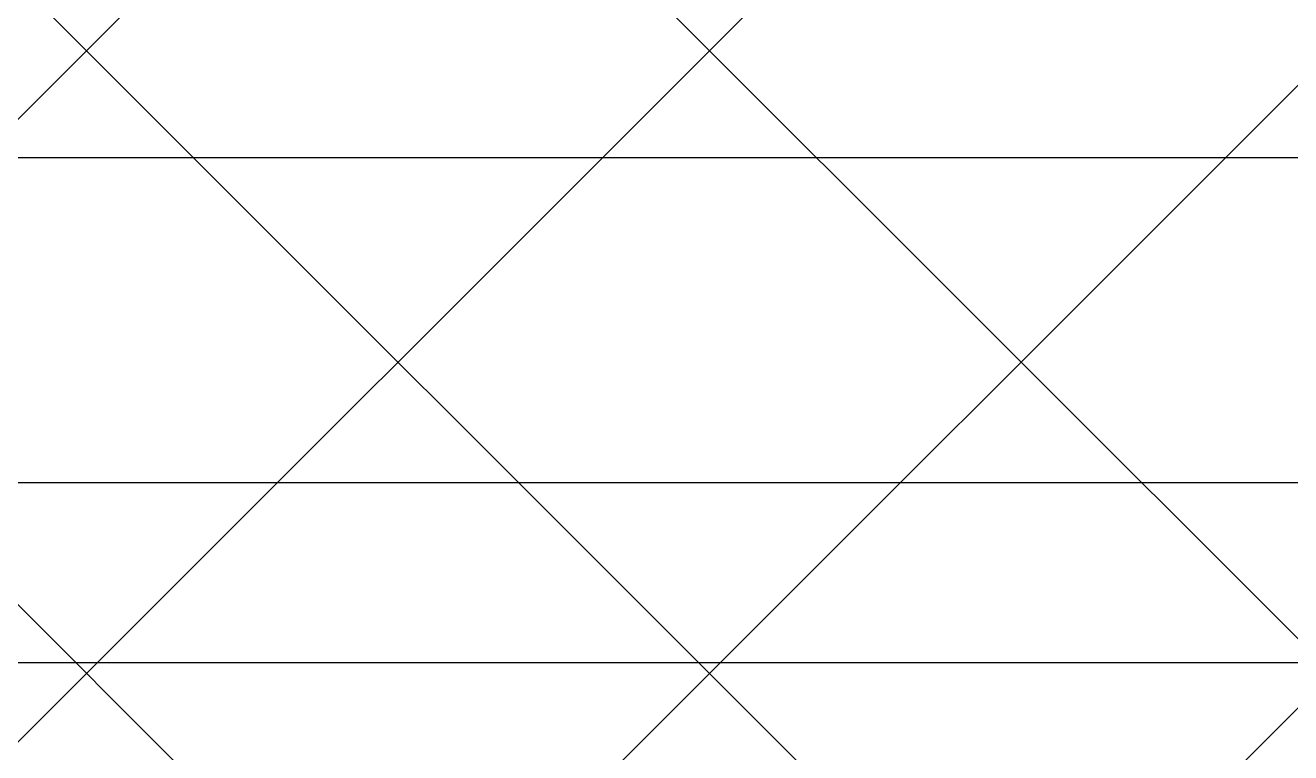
# Model space of a CAD drawing. Header units: millimetres. Extents: x 1040 to 3675, y 249 to 975.
# Drawn here: x 3308.756 to 3313.316, y 856.911 to 859.533 of the extents above; entities that cross this region are included whole.
import ezdxf

# ---------------------------------------------------------------- set-up
doc = ezdxf.new("R2010")
doc.units = ezdxf.units.MM
doc.layers.add('BL', color=6, linetype='Continuous')
doc.layers.add('LCD', color=5, linetype='Continuous')

# ---------------------------------------------------------------- blocks, each defined once
blk = doc.blocks.new('de')
at = {"layer": 'LCD', "color": 1}
blk.add_line((59.2205, 99.5683), (32.5407, 99.5683), dxfattribs=at)
blk.add_lwpolyline([(37.9445, 97.7483), (37.9445, 98.3983), (53.8045, 98.3983), (53.8045, 97.7483), (37.9445, 97.7483)], close=True, dxfattribs=at)

msp = doc.modelspace()

# ---------------------------------------------------------------- hatches: boundary and pattern name
at = {"layer": 'BL'}
h = msp.add_hatch(dxfattribs=at)
h.set_pattern_fill('ANSI37', color=140, scale=0.5, style=0)
h.set_pattern_definition([(45, (3656.9605, -810.8869), (-1.122532, 1.122532), []), (135, (3656.9605, -810.8869), (-1.122532, -1.122532), [])])
h.paths.add_polyline_path([(3314.22, 887.625), (3310.1916, 887.625), (3310.1916, 888.075), (3303.9916, 888.075), (3303.9916, 887.625), (3299.9632, 887.625, 0.199591), (3290.3116, 877.6801), (3290.3116, 864.4098, 0.17535), (3298.4437, 855.205), (3315.7396, 855.205, 0.17535), (3323.8716, 864.4098), (3323.8716, 877.6801, 0.199591)])
h.paths.add_polyline_path([(3318.2926, 859.859), (3295.8906, 859.859, -2.411928)], flags=16)

# ---------------------------------------------------------------- block references
at = {"layer": 'LCD', "color": 2}
msp.add_blockref('de', (3261.211, 759.4867), dxfattribs=at)

doc.saveas('drawing.dxf')
